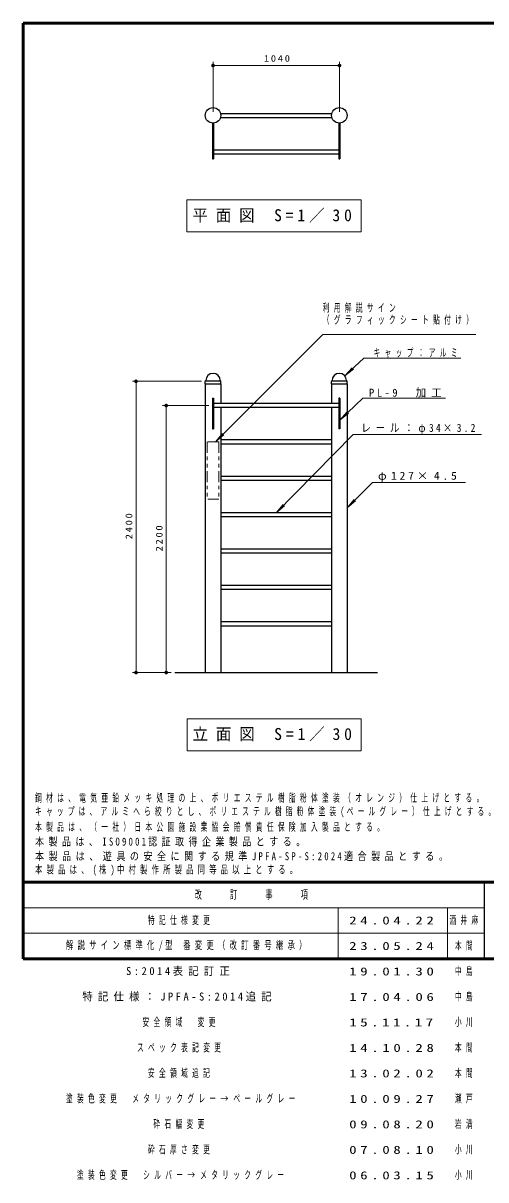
# Model space of a CAD drawing. Units: millimetres on the paper, scale 1:30. Extents: x -365 to 0, y -61 to 257.
# Drawn here: x -365 to -238, y -60.7 to 257 of the extents above; entities that cross this region are included whole.
import ezdxf

# ---------------------------------------------------------------- set-up
doc = ezdxf.new("R2010")
doc.units = ezdxf.units.MM
doc.linetypes.add('USER3', pattern=[8, 3, -1, 1, -1, 1, -1])
doc.layers.add('LY_1', color=7, linetype='Continuous', lineweight=13)
doc.styles.add('ＭＳ ゴシック', font='')
doc.styles.get('ＭＳ ゴシック').set_extended_font_data('MS Gothic')

# ---------------------------------------------------------------- blocks, each defined once
blk = doc.blocks.new('filled_dot')
at = {"color": 0, "linetype": 'Continuous', "lineweight": -2, "const_width": 1.25}
blk.add_lwpolyline([(-0.625, 0, 1), (0.625, 0, 1)], format="xyb", close=True, dxfattribs=at)

msp = doc.modelspace()

# ---------------------------------------------------------------- linework, layer by layer
at = {"layer": 'LY_1', "lineweight": 50}
for p, q in [((0, 257), (-365, 257)), ((-365, 257), (-365, 0)), ((-365, 21), (0, 21)), ((-365, 0), (0, 0))]:
    msp.add_line(p, q, dxfattribs=at)
at = {"layer": 'LY_1'}
for p, q in [((-312.886, 232.665), (-312.886, 246.352)), ((-312.886, 245.352), (-278.172, 245.352)), ((-278.172, 232.665), (-278.172, 246.352)), ((-320.035, 208.435), (-320.035, 199.635)), ((-272.235, 208.435), (-320.035, 208.435)), ((-272.235, 199.635), (-272.235, 208.435)), ((-320.035, 199.635), (-272.235, 199.635)), ((-282.762, 171.483), (-312.242, 141.992)), ((-282.762, 171.483), (-240.762, 171.483)), ((-271.514, 164.959), (-276.722, 160.115)), ((-276.722, 160.115), (-274.712, 162.341)), ((-271.514, 164.959), (-244.832, 164.959)), ((-276.722, 160.115), (-274.356, 161.958)), ((-316.002, 158.618), (-335.022, 158.618)), ((-334.022, 78.618), (-334.022, 158.618)), ((-314.99, 158.632), (-310.781, 158.632)), ((-314.856, 158.784), (-310.915, 158.784)), ((-280.324, 158.632), (-276.115, 158.632)), ((-280.189, 158.784), (-276.249, 158.784)), ((-271.757, 153.988), (-278.069, 147.976)), ((-271.757, 153.988), (-249.051, 153.988)), ((-314.036, 151.951), (-326.719, 151.951)), ((-325.719, 78.618), (-325.719, 151.951)), ((-278.069, 147.976), (-276.085, 150.227)), ((-278.069, 147.976), (-275.725, 149.848)), ((-312.242, 141.992), (-310.314, 144.29)), ((-312.242, 141.992), (-309.944, 143.92)), ((-274.393, 143.98), (-295.529, 122.508)), ((-274.393, 143.98), (-239.198, 143.98)), ((-269.076, 130.827), (-276.102, 123.842)), ((-269.076, 130.827), (-243.613, 130.827)), ((-295.529, 122.508), (-293.619, 124.821)), ((-295.529, 122.508), (-293.246, 124.454)), ((-276.102, 123.842), (-274.167, 126.134)), ((-276.102, 123.842), (-273.799, 125.763)), ((-324.336, 78.618), (-335.022, 78.618)), ((-324.336, 78.618), (-326.719, 78.618)), ((-320.011, 65.944), (-320.011, 57.144)), ((-272.211, 65.944), (-320.011, 65.944)), ((-272.211, 57.144), (-272.211, 65.944)), ((-320.011, 57.144), (-272.211, 57.144)), ((-365, 14), (-238.5, 14)), ((-278.5, 14), (-278.5, 0)), ((-248.5, 14), (-248.5, 0)), ((-365, 7), (-238.5, 7))]:
    msp.add_line(p, q, dxfattribs=at)
at = {"layer": 'LY_1', "lineweight": 25}
for p, q in [((-310.843, 232.22), (-280.262, 232.22)), ((-313.036, 229.553), (-313.036, 219.681)), ((-312.736, 229.553), (-312.736, 219.681)), ((-310.843, 231.109), (-280.262, 231.109)), ((-278.369, 229.553), (-278.369, 219.681)), ((-278.069, 229.553), (-278.069, 219.681)), ((-313.036, 219.681), (-312.736, 219.681)), ((-312.736, 222.22), (-278.369, 222.22)), ((-312.736, 221.109), (-278.369, 221.109)), ((-278.369, 219.681), (-278.069, 219.681)), ((-315.052, 157.901), (-315.039, 158.579)), ((-315.036, 157.884), (-310.736, 157.884)), ((-315.002, 157.884), (-315.002, 78.618)), ((-315, 158.67), (-314.915, 158.756)), ((-310.772, 158.67), (-310.857, 158.756)), ((-310.769, 157.884), (-310.769, 152.508)), ((-310.719, 157.901), (-310.733, 158.579)), ((-280.386, 157.901), (-280.372, 158.579)), ((-280.369, 157.884), (-276.069, 157.884)), ((-280.336, 157.884), (-280.336, 152.508)), ((-280.333, 158.67), (-280.248, 158.756)), ((-276.105, 158.67), (-276.19, 158.756)), ((-276.102, 157.884), (-276.102, 78.618)), ((-276.052, 157.901), (-276.066, 158.579)), ((-313.036, 153.951), (-313.036, 145.598)), ((-313.036, 153.951), (-312.736, 153.951)), ((-312.736, 153.951), (-312.736, 145.598)), ((-278.069, 153.951), (-278.369, 153.951)), ((-278.369, 153.951), (-278.369, 145.598)), ((-278.069, 153.951), (-278.069, 145.598)), ((-278.369, 152.508), (-312.736, 152.508)), ((-278.369, 151.394), (-312.736, 151.394)), ((-310.769, 151.394), (-310.769, 78.618)), ((-280.336, 151.394), (-280.336, 78.618)), ((-313.036, 145.598), (-312.736, 145.598)), ((-278.069, 145.598), (-278.369, 145.598)), ((-280.336, 142.508), (-310.769, 142.508)), ((-280.336, 141.394), (-310.769, 141.394)), ((-280.336, 132.508), (-310.769, 132.508)), ((-280.336, 131.394), (-310.769, 131.394)), ((-280.336, 122.508), (-310.769, 122.508)), ((-280.336, 121.394), (-310.769, 121.394)), ((-280.336, 112.508), (-310.769, 112.508)), ((-280.336, 111.394), (-310.769, 111.394)), ((-280.336, 102.508), (-310.769, 102.508)), ((-280.336, 101.394), (-310.769, 101.394)), ((-280.336, 92.508), (-310.769, 92.508)), ((-280.336, 91.394), (-310.769, 91.394)), ((-323.336, 78.618), (-267.722, 78.618)), ((-238.5, 21), (-238.5, 0))]:
    msp.add_line(p, q, dxfattribs=at)
at = {"layer": 'LY_1', "linetype": 'USER3'}
for p, q in [((-314.469, 141.951), (-314.469, 126.201)), ((-311.302, 141.951), (-314.469, 141.951)), ((-311.302, 141.951), (-311.302, 126.201)), ((-311.302, 126.201), (-314.469, 126.201))]:
    msp.add_line(p, q, dxfattribs=at)
at = {"layer": 'LY_1', "lineweight": 25}
for centre in [(-312.886, 231.665), (-278.219, 231.665)]:
    msp.add_circle(centre, 2.117, dxfattribs=at)
for centre, radius, start, end in [((-312.886, 158.784), 2, 1.14005, 178.85842), ((-278.219, 158.784), 2, 1.14005, 178.85842), ((-315.036, 157.901), 0.0167, 178.87801, 270), ((-314.905, 158.576), 0.133, 135, 178.99605), ((-314.985, 158.826), 0.1, 315, 358.85842), ((-310.786, 158.826), 0.1, 181.14005, 225), ((-310.866, 158.576), 0.133, 1.00395, 45), ((-310.736, 157.901), 0.0167, 270, 1.12199), ((-280.369, 157.901), 0.0167, 178.87801, 270), ((-280.239, 158.576), 0.133, 135, 178.99605), ((-280.319, 158.826), 0.1, 315, 358.85842), ((-276.119, 158.826), 0.1, 181.14005, 225), ((-276.199, 158.576), 0.133, 1.00395, 45), ((-276.069, 157.901), 0.0167, 270, 1.12199)]:
    msp.add_arc(centre, radius, start, end, dxfattribs=at)

# ---------------------------------------------------------------- block references
at = {"layer": 'LY_1', "xscale": 0.4, "yscale": 0.4}
msp.add_blockref('filled_dot', (-312.886, 245.352), dxfattribs=at)
for p, rotation in [((-278.172, 245.352), 180), ((-334.022, 158.618), 270), ((-325.719, 151.951), 270), ((-334.022, 78.618), 90), ((-325.719, 78.618), 90)]:
    msp.add_blockref('filled_dot', p, dxfattribs=dict(at, rotation=rotation))

# ---------------------------------------------------------------- texts
at = {"layer": 'LY_1', "style": 'ＭＳ ゴシック'}
for s, insert, char_height, attachment_point in [('\\T1.33;\\W1.15;1040', (-295.108, 246.352), 1.833, 8), ('\\T1.5;\\W0.95;平面図\\~S=1／30', (-296.135, 204.035), 3.299, 5), ('\\T1.64;\\W0.6;利用解説サイン', (-282.762, 179.933), 2.199, 1), ('\\T1.64;\\W0.6;（グラフィックシート貼付け）', (-282.762, 176.633), 2.199, 1), ('\\T1.64;\\W0.6;キャップ：アルミ', (-268.832, 165.109), 2.199, 7), ('\\T1.5;\\W0.95;PL-9\u3000加工', (-270.051, 154.138), 2.199, 7), ('\\T1.5;\\W0.85;レール：φ34×3.2', (-272.198, 144.13), 2.199, 7), ('\\T1.5;\\W1.05;φ127×4.5', (-267.613, 130.977), 2.199, 7), ('\\T1.5;\\W0.95;立面図\\~S=1／30', (-296.111, 61.544), 3.299, 5), ('\\T1.64;\\W0.6;鋼材は、電気亜鉛メッキ処理の上、ポリエステル樹脂粉体塗装（オレンジ）仕上げとする。', (-361.729, 42.828), 2.199, 7), ('\\T1.62;\\W0.6;キャップは、アルミへら絞りとし、ポリエステル樹脂粉体塗装(ペールグレー）仕上げとする。', (-361.729, 38.828), 2.199, 7), ('\\T1.64;\\W0.6;本製品は、（一社）日本公園施設業協会賠償責任保険加入製品とする。', (-361.729, 34.828), 2.199, 7), ('\\T1.5;\\W0.8;本製品は、ISO9001認証取得企業製品とする。', (-361.729, 30.828), 2.199, 7), ('\\T1.51;\\W0.8;本製品は、遊具の安全に関する規準JPFA-SP-S:2024適合製品とする。', (-361.729, 26.828), 2.199, 7), ('\\T1.58;\\W0.65;本製品は、(株)中村製作所製品同等品以上とする。', (-361.729, 22.828), 2.199, 7), ('\\T1.64;\\W0.6;改\u3000\u3000訂\u3000\u3000事\u3000\u3000項', (-301.75, 17.5), 2.346, 5), ('\\T1.64;\\W0.6;特記仕様変更', (-330.75, 10.5), 2.199, 4), ('\\T1.5;\\W1.35;24.04.22', (-275.5, 10.5), 2.199, 4), ('\\T1.64;\\W0.6;酒井麻', (-248, 10.5), 2.199, 4), ('\\T1.59;\\W0.65;解説サイン標準化/型\\~番変更（改訂番号継承）', (-353.25, 3.5), 2.199, 4), ('\\T1.5;\\W1.35;23.05.24', (-275.5, 3.5), 2.199, 4), ('\\T1.64;\\W0.6;本間', (-246.5, 3.5), 2.199, 4), ('\\T1.5;\\W0.95;S:2014表記訂正', (-336.75, -3.5), 2.199, 4), ('\\T1.5;\\W1.35;19.01.30', (-275.5, -3.5), 2.199, 4), ('\\T1.64;\\W0.6;中島', (-246.5, -3.5), 2.199, 4), ('\\T1.5;\\W0.95;特記仕様：JPFA-S:2014追記', (-348.75, -10.5), 2.199, 4), ('\\T1.5;\\W1.35;17.04.06', (-275.5, -10.5), 2.199, 4), ('\\T1.64;\\W0.6;中島', (-246.5, -10.5), 2.199, 4), ('\\T1.64;\\W0.6;安全領域\u3000変更', (-332.25, -17.5), 2.199, 4), ('\\T1.43;\\W1.4;15.11.17', (-275.5, -17.5), 2.199, 4), ('\\T1.64;\\W0.6;小川', (-246.5, -17.5), 2.199, 4), ('\\T1.64;\\W0.6;スペック表記変更', (-333.75, -24.5), 2.199, 4), ('\\T1.5;\\W1.35;14.10.28', (-275.5, -24.5), 2.199, 4), ('\\T1.64;\\W0.6;本間', (-246.5, -24.5), 2.199, 4), ('\\T1.64;\\W0.6;安全領域追記', (-330.75, -31.5), 2.199, 4), ('\\T1.5;\\W1.35;13.02.02', (-275.5, -31.5), 2.199, 4), ('\\T1.64;\\W0.6;本間', (-246.5, -31.5), 2.199, 4), ('\\T1.64;\\W0.6;塗装色変更\u3000メタリックグレー→ペールグレー', (-353.25, -38.5), 2.199, 4), ('\\T1.5;\\W1.35;10.09.27', (-275.5, -38.5), 2.199, 4), ('\\T1.64;\\W0.6;瀬戸', (-246.5, -38.5), 2.199, 4), ('\\T1.64;\\W0.6;砕石幅変更', (-329.25, -45.5), 2.199, 4), ('\\T1.5;\\W1.35;09.08.20', (-275.5, -45.5), 2.199, 4), ('\\T1.64;\\W0.6;岩満', (-246.5, -45.5), 2.199, 4), ('\\T1.64;\\W0.6;砕石厚さ変更', (-330.75, -52.5), 2.199, 4), ('\\T1.5;\\W1.35;07.08.10', (-275.5, -52.5), 2.199, 4), ('\\T1.64;\\W0.6;小川', (-246.5, -52.5), 2.199, 4), ('\\T1.64;\\W0.6;塗装色変更\u3000シルバー→メタリックグレー', (-350.25, -59.5), 2.199, 4), ('\\T1.5;\\W1.35;06.03.15', (-275.5, -59.5), 2.199, 4), ('\\T1.64;\\W0.6;小川', (-246.5, -59.5), 2.199, 4)]:
    msp.add_mtext(s, dxfattribs=dict(at, insert=insert, char_height=char_height, attachment_point=attachment_point))
at = {"layer": 'LY_1', "char_height": 1.833, "attachment_point": 8, "rotation": 90, "style": 'ＭＳ ゴシック'}
for s, insert in [('\\T1.33;\\W1.15;2400', (-335.022, 119.046)), ('\\T1.33;\\W1.15;2200', (-326.719, 115.712))]:
    msp.add_mtext(s, dxfattribs=dict(at, insert=insert))

doc.saveas('drawing.dxf')
